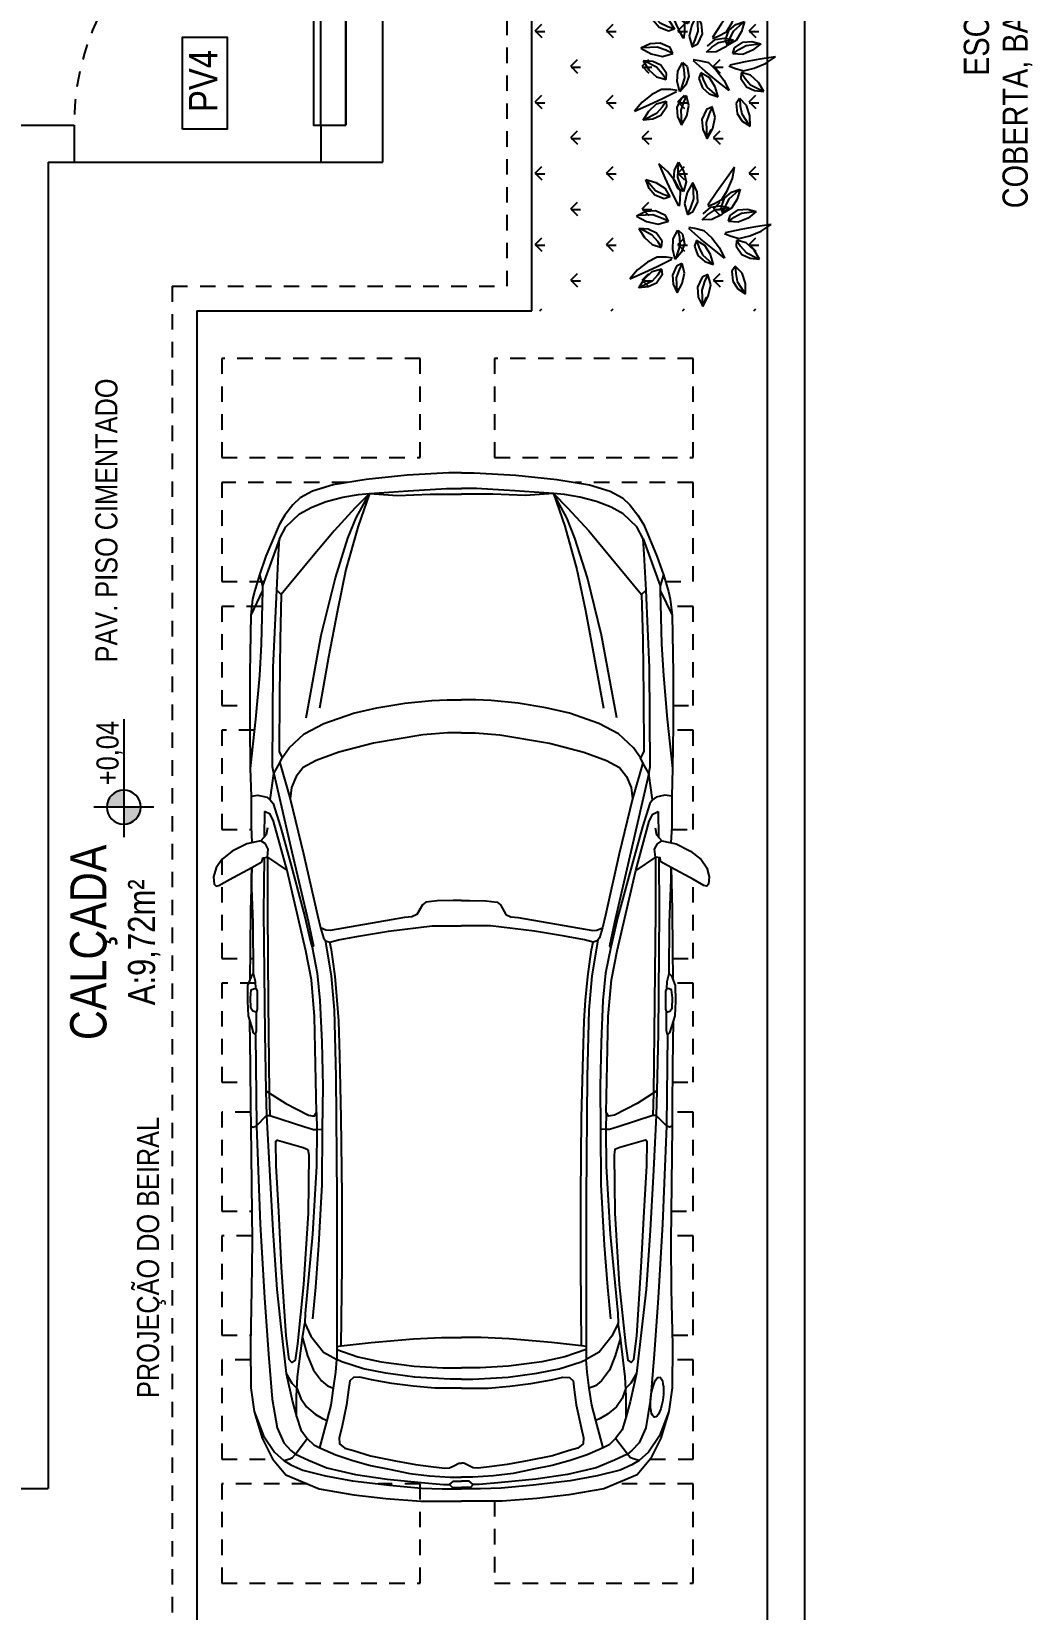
# Model space of a CAD drawing. Header units: millimetres. Extents: x 3923 to 4007, y 744 to 863.
# Drawn here: x 3941.78 to 3949.85, y 825.44 to 838.17 of the extents above; entities that cross this region are included whole.
import ezdxf
from ezdxf.enums import TextEntityAlignment as Align

# ---------------------------------------------------------------- set-up
doc = ezdxf.new("R2010")
doc.units = ezdxf.units.MM
doc.linetypes.add('HIDDEN2', pattern=[0.1875, 0.125, -0.0625])
for name, color, linetype in [('-HIDRO', 8, 'Continuous'), ('DIVERSOS', 1, 'Continuous'), ('E-txt-g', 3, 'Continuous')]:
    doc.layers.add(name, color=color, linetype=linetype)
doc.layers.add('E-Txt-W', color=7, linetype='Continuous', lineweight=20)
doc.styles.add('F2', font='ARIALN.TTF')
doc.styles.add('REG60', font='romans.shx', dxfattribs={"width": 0.8, "height": 0.15})
doc.styles.add('REG80', font='romans.shx', dxfattribs={"width": 0.8, "height": 0.2})

# ---------------------------------------------------------------- blocks, each defined once
blk = doc.blocks.new('TXT-AMB75')
at = {"layer": 'E-txt-g', "style": 'REG80', "width": 0.8, "flags": 8}
blk.add_attdef('TXT', text='', height=0.2, dxfattribs=at).set_placement((0.0055, 0.2964), align=Align.CENTER)
at = {"layer": 'E-Txt-W', "style": 'REG60', "width": 0.8, "flags": 8}
blk.add_attdef('TXT', text='', height=0.15, dxfattribs=at).set_placement((0.0055, 0.0271), align=Align.CENTER)
blk = doc.blocks.new('NIVEL')
at = {"layer": 'DIVERSOS'}
h = blk.add_hatch(color=7, dxfattribs=at)
h.paths.add_polyline_path([(0, 0.137, 0.414214), (-0.137, 0), (0, 0)])
h.paths.add_polyline_path([(0, 0), (0, -0.137, 0.414214), (0.137, 0)])
at = {"layer": 'DIVERSOS', "color": 7}
for p, q in [((0, 0.242), (0, -0.242)), ((0.709, 0), (-0.242, 0))]:
    blk.add_line(p, q, dxfattribs=at)
blk.add_circle((0, 0), 0.137, dxfattribs=at)
blk = doc.blocks.new('arb-pl48')
at = {"color": 8}
for p, q in [((0.059, 0.55), (0.01, 0.624)), ((0.01, 0.624), (0.028, 0.508)), ((-0.106, 0.447), (-0.088, 0.514)), ((-0.088, 0.514), (-0.039, 0.453)), ((-0.076, 0.404), (-0.088, 0.502)), ((0.028, 0.508), (0.047, 0.398)), ((0.095, 0.465), (0.059, 0.55)), ((0.201, 0.497), (0.147, 0.438)), ((0.268, 0.537), (0.201, 0.497)), ((0.219, 0.438), (0.264, 0.526)), ((0.262, 0.468), (0.268, 0.537)), ((-0.231, 0.328), (-0.255, 0.393)), ((-0.255, 0.393), (-0.18, 0.371)), ((-0.182, 0.31), (-0.248, 0.383)), ((-0.18, 0.371), (-0.113, 0.329)), ((-0.1, 0.379), (-0.106, 0.447)), ((-0.057, 0.318), (-0.1, 0.379)), ((-0.045, 0.349), (-0.076, 0.404)), ((-0.039, 0.453), (-0.008, 0.379)), ((-0.008, 0.379), (-0.014, 0.306)), ((0.047, 0.398), (0.071, 0.282)), ((0.114, 0.385), (0.095, 0.465)), ((0.095, 0.318), (0.114, 0.385)), ((0.147, 0.438), (0.127, 0.367)), ((0.127, 0.367), (0.171, 0.397)), ((0.128, 0.367), (0.172, 0.364)), ((0.171, 0.397), (0.219, 0.438)), ((0.172, 0.364), (0.233, 0.407)), ((0.233, 0.407), (0.262, 0.468)), ((0.374, 0.408), (0.321, 0.357)), ((0.321, 0.357), (0.375, 0.36)), ((0.322, 0.356), (0.359, 0.331)), ((0.45, 0.432), (0.374, 0.408)), ((0.375, 0.36), (0.436, 0.372)), ((0.433, 0.338), (0.489, 0.376)), ((0.436, 0.372), (0.519, 0.426)), ((0.528, 0.434), (0.45, 0.432)), ((0.489, 0.376), (0.528, 0.434)), ((-0.334, 0.335), (-0.42, 0.352)), ((-0.42, 0.352), (-0.325, 0.283)), ((-0.247, 0.3), (-0.334, 0.335)), ((-0.325, 0.283), (-0.234, 0.218)), ((-0.178, 0.257), (-0.247, 0.3)), ((-0.188, 0.276), (-0.231, 0.328)), ((-0.118, 0.251), (-0.188, 0.276)), ((-0.125, 0.283), (-0.182, 0.31)), ((-0.144, 0.197), (-0.178, 0.257)), ((-0.131, 0.241), (-0.118, 0.309)), ((-0.119, 0.174), (-0.131, 0.241)), ((-0.075, 0.266), (-0.125, 0.283)), ((-0.118, 0.309), (-0.064, 0.253)), ((-0.076, 0.265), (-0.118, 0.251)), ((-0.097, 0.201), (-0.117, 0.297)), ((-0.113, 0.329), (-0.075, 0.266)), ((-0.064, 0.253), (-0.028, 0.182)), ((-0.015, 0.306), (-0.057, 0.318)), ((-0.014, 0.306), (-0.045, 0.349)), ((0.077, 0.276), (0.095, 0.318)), ((0.109, 0.182), (0.184, 0.238)), ((0.184, 0.238), (0.262, 0.277)), ((0.262, 0.277), (0.189, 0.186)), ((0.359, 0.331), (0.433, 0.338)), ((-0.234, 0.218), (-0.135, 0.153)), ((-0.127, 0.153), (-0.144, 0.197)), ((-0.071, 0.117), (-0.119, 0.174)), ((-0.062, 0.149), (-0.097, 0.201)), ((-0.026, 0.109), (-0.062, 0.149)), ((-0.028, 0.182), (-0.026, 0.109)), ((0.036, 0.055), (0.053, 0.123)), ((0.053, 0.123), (0.109, 0.182)), ((0.189, 0.186), (0.118, 0.1)), ((0.167, 0.13), (0.129, 0.067)), ((0.234, 0.173), (0.167, 0.13)), ((0.309, 0.195), (0.234, 0.173)), ((0.236, 0.112), (0.302, 0.185)), ((0.242, 0.078), (0.286, 0.129)), ((0.286, 0.129), (0.309, 0.195)), ((0.461, 0.174), (0.382, 0.152)), ((0.382, 0.153), (0.404, 0.109)), ((0.382, 0.152), (0.435, 0.128)), ((0.435, 0.128), (0.5, 0.106)), ((0.546, 0.155), (0.461, 0.174)), ((0.621, 0.114), (0.546, 0.155)), ((0.621, 0.111), (0.552, 0.143)), ((-0.235, 0.072), (-0.304, 0.039)), ((-0.304, 0.039), (-0.229, -0.002)), ((-0.183, 0.047), (-0.291, 0.042)), ((-0.161, 0.078), (-0.235, 0.072)), ((-0.118, 0.024), (-0.183, 0.047)), ((-0.087, 0.043), (-0.161, 0.078)), ((-0.144, -0.021), (-0.065, 0.001)), ((-0.065, 0.001), (-0.118, 0.024)), ((-0.065, -0.001), (-0.087, 0.043)), ((0.03, 0.009), (0.036, 0.055)), ((0.118, 0.1), (0.039, 0.011)), ((0.129, 0.067), (0.179, 0.084)), ((0.13, 0.067), (0.172, 0.052)), ((0.172, 0.052), (0.242, 0.078)), ((0.179, 0.084), (0.236, 0.112)), ((0.404, 0.109), (0.478, 0.075)), ((0.478, 0.075), (0.552, 0.081)), ((0.5, 0.106), (0.608, 0.111)), ((0.552, 0.081), (0.621, 0.114)), ((-0.456, -0.066), (-0.387, -0.028)), ((-0.393, -0.096), (-0.456, -0.066)), ((-0.345, -0.073), (-0.444, -0.068)), ((-0.326, -0.101), (-0.393, -0.096)), ((-0.387, -0.028), (-0.31, -0.011)), ((-0.314, -0.092), (-0.387, -0.149)), ((-0.286, -0.052), (-0.345, -0.073)), ((-0.258, -0.07), (-0.326, -0.101)), ((-0.242, -0.053), (-0.314, -0.092)), ((-0.31, -0.011), (-0.238, -0.029)), ((-0.238, -0.029), (-0.286, -0.052)), ((-0.238, -0.03), (-0.258, -0.07)), ((-0.173, -0.054), (-0.242, -0.053)), ((-0.237, -0.121), (-0.131, -0.068)), ((-0.229, -0.002), (-0.144, -0.021)), ((-0.127, -0.06), (-0.173, -0.054)), ((0.052, -0.07), (0.081, -0.036)), ((0.052, -0.071), (0.104, -0.06)), ((0.116, -0.106), (0.052, -0.071)), ((0.081, -0.036), (0.155, -0.023)), ((0.104, -0.06), (0.167, -0.056)), ((0.195, -0.11), (0.116, -0.106)), ((0.155, -0.023), (0.218, -0.046)), ((0.167, -0.056), (0.26, -0.086)), ((0.271, -0.091), (0.195, -0.11)), ((0.218, -0.046), (0.271, -0.091)), ((0.26, -0.111), (0.254, -0.157)), ((0.321, -0.221), (0.268, -0.116)), ((0.373, -0.022), (0.301, -0.04)), ((0.301, -0.04), (0.349, -0.063)), ((0.302, -0.041), (0.321, -0.081)), ((0.321, -0.081), (0.389, -0.112)), ((0.349, -0.063), (0.409, -0.084)), ((0.45, -0.039), (0.373, -0.022)), ((0.389, -0.112), (0.456, -0.107)), ((0.409, -0.084), (0.507, -0.079)), ((0.519, -0.077), (0.45, -0.039)), ((0.456, -0.107), (0.519, -0.077)), ((-0.387, -0.149), (-0.445, -0.215)), ((-0.445, -0.215), (-0.338, -0.168)), ((-0.338, -0.168), (-0.237, -0.121)), ((-0.326, -0.311), (-0.304, -0.236)), ((-0.304, -0.236), (-0.261, -0.169)), ((-0.261, -0.169), (-0.198, -0.131)), ((-0.215, -0.181), (-0.243, -0.238)), ((-0.198, -0.131), (-0.215, -0.181)), ((-0.183, -0.174), (-0.209, -0.244)), ((-0.198, -0.132), (-0.183, -0.174)), ((-0.059, -0.163), (-0.093, -0.238)), ((-0.039, -0.194), (-0.062, -0.259)), ((-0.015, -0.142), (-0.059, -0.163)), ((-0.016, -0.142), (-0.039, -0.194)), ((0.006, -0.22), (-0.016, -0.142)), ((-0.013, -0.305), (0.006, -0.22)), ((0.073, -0.232), (0.045, -0.293)), ((0.134, -0.19), (0.073, -0.232)), ((0.136, -0.222), (0.088, -0.264)), ((0.179, -0.193), (0.134, -0.19)), ((0.18, -0.193), (0.136, -0.222)), ((0.16, -0.264), (0.18, -0.193)), ((0.254, -0.157), (0.253, -0.227)), ((0.253, -0.227), (0.292, -0.299)), ((0.368, -0.323), (0.321, -0.221)), ((0.361, -0.264), (0.341, -0.193)), ((0.341, -0.193), (0.385, -0.222)), ((0.342, -0.193), (0.386, -0.19)), ((0.385, -0.222), (0.433, -0.264)), ((0.386, -0.19), (0.447, -0.232)), ((0.447, -0.232), (0.476, -0.293)), ((-0.26, -0.287), (-0.326, -0.311)), ((-0.243, -0.238), (-0.316, -0.304)), ((-0.209, -0.244), (-0.26, -0.287)), ((-0.093, -0.238), (-0.087, -0.311)), ((-0.087, -0.311), (-0.054, -0.381)), ((-0.062, -0.259), (-0.057, -0.368)), ((-0.054, -0.381), (-0.013, -0.305)), ((0.045, -0.293), (0.039, -0.363)), ((0.039, -0.363), (0.106, -0.322)), ((0.088, -0.264), (0.043, -0.351)), ((0.106, -0.322), (0.16, -0.264)), ((0.292, -0.299), (0.349, -0.372)), ((0.415, -0.322), (0.361, -0.264)), ((0.415, -0.43), (0.368, -0.323)), ((0.482, -0.363), (0.415, -0.322)), ((0.433, -0.264), (0.477, -0.351)), ((0.476, -0.293), (0.482, -0.363)), ((0.349, -0.372), (0.415, -0.43))]:
    blk.add_line(p, q, dxfattribs=at)
blk = doc.blocks.new('Focus P1')
at = {"color": 8}
for p, q in [((2751.35, 3163.2), (2758.95, 3165.84)), ((2758.95, 3165.84), (2765.6, 3167.84)), ((2765.6, 3167.84), (2768.77, 3168.58)), ((2768.77, 3168.58), (2775.21, 3169.32)), ((2775.21, 3169.32), (2798.43, 3169.74)), ((2798.43, 3169.74), (2819.86, 3169.74)), ((2819.86, 3169.74), (2837.07, 3169.53)), ((2837.07, 3169.53), (2848.16, 3169.22)), ((2848.16, 3169.22), (2847.73, 3166.47)), ((2847.73, 3166.47), (2848.58, 3162.88)), ((2734.77, 3155.6), (2738.68, 3157.92)), ((2738.68, 3157.92), (2751.35, 3163.2)), ((2834.75, 3157.61), (2832.74, 3156.66)), ((2838.97, 3160.03), (2834.75, 3157.61)), ((2849.63, 3161.51), (2838.97, 3160.03)), ((2848.58, 3162.88), (2849.63, 3161.51)), ((2727.8, 3149.38), (2730.66, 3152.33)), ((2730.66, 3152.33), (2734.77, 3155.6)), ((2828.62, 3153.81), (2823.03, 3147.79)), ((2832.74, 3156.66), (2828.62, 3153.81)), ((2725.17, 3144.42), (2727.8, 3149.38)), ((2823.03, 3147.79), (2818.81, 3139.88)), ((2909.14, 3144.64), (2908.69, 3144.06)), ((2722.53, 3136.08), (2725.17, 3144.42)), ((2818.81, 3139.88), (2814.69, 3127.95)), ((2720.41, 3122.89), (2722.53, 3136.08)), ((2814.69, 3127.95), (2812.58, 3118.46)), ((2718.62, 3106.32), (2720.41, 3122.89)), ((2812.58, 3118.46), (2810.68, 3107.27)), ((2717.78, 3089.54), (2718.62, 3106.32)), ((2810.68, 3107.27), (2809.62, 3096.4)), ((2809.62, 3096.4), (2809.31, 3090.17)), ((2717.78, 3084.42), (2717.78, 3089.54)), ((2809.31, 3090.17), (2809.31, 3084.42)), ((2717.78, 3084.42), (2717.78, 3079.3)), ((2809.31, 3078.67), (2809.31, 3084.42)), ((2717.78, 3079.3), (2718.62, 3062.52)), ((2809.62, 3072.44), (2809.31, 3078.67)), ((2810.68, 3061.57), (2809.62, 3072.44)), ((2718.62, 3062.52), (2720.41, 3045.96)), ((2812.58, 3050.39), (2810.68, 3061.57)), ((2814.69, 3040.89), (2812.58, 3050.39)), ((2720.41, 3045.96), (2722.53, 3032.76)), ((2818.81, 3028.97), (2814.69, 3040.89)), ((2722.53, 3032.76), (2725.17, 3024.43)), ((2725.17, 3024.43), (2727.8, 3019.47)), ((2823.03, 3021.05), (2818.81, 3028.97)), ((2909.14, 3024.2), (2908.69, 3024.79)), ((2727.8, 3019.47), (2730.66, 3016.51)), ((2828.62, 3015.04), (2823.03, 3021.05)), ((2730.66, 3016.51), (2734.77, 3013.24)), ((2734.77, 3013.24), (2738.68, 3010.92)), ((2738.68, 3010.92), (2751.35, 3005.64)), ((2832.74, 3012.19), (2828.62, 3015.04)), ((2834.75, 3011.24), (2832.74, 3012.19)), ((2838.97, 3008.81), (2834.75, 3011.24)), ((2751.35, 3005.64), (2758.95, 3003)), ((2849.63, 3007.33), (2838.97, 3008.81)), ((2847.73, 3002.37), (2848.58, 3005.96)), ((2848.58, 3005.96), (2849.63, 3007.33)), ((2758.95, 3003), (2765.6, 3001)), ((2765.6, 3001), (2768.77, 3000.26)), ((2768.77, 3000.26), (2775.21, 2999.52)), ((2775.21, 2999.52), (2798.43, 2999.1)), ((2798.43, 2999.1), (2819.86, 2999.1)), ((2819.86, 2999.1), (2837.07, 2999.31)), ((2837.07, 2999.31), (2848.16, 2999.63)), ((2848.16, 2999.63), (2847.73, 3002.37))]:
    blk.add_line(p, q, dxfattribs=at)
for points in [[(2872.75, 3162.66), (2869.56, 3162.32), (2867.39, 3163.46), (2866.14, 3165.28), (2867.39, 3170.98), (2870.36, 3176.8), (2873.78, 3181.02), (2877.09, 3183.3), (2880.74, 3184.32), (2883.7, 3184.09), (2883.7, 3184.09), (2884.5, 3183.3), (2884.28, 3182.16), (2881.77, 3177.94), (2876.97, 3168.93), (2874.69, 3164.82), (2873.1, 3164.48), (2872.75, 3162.66)], [(2925.8, 3167.25), (2923, 3167.41), (2919.72, 3168.21), (2920.68, 3169.09), (2924.6, 3170.61), (2930.92, 3170.69), (2936.84, 3170.45), (2941.08, 3169.09), (2943.64, 3168.37), (2944.52, 3167.49), (2942.76, 3167.09), (2935.32, 3167.09), (2934.92, 3168.45), (2933.72, 3169.33), (2929.48, 3169.49), (2926.28, 3169.17), (2925.88, 3168.21), (2925.8, 3167.25)], [(2744.38, 3157.71), (2763.38, 3164.57), (2765.18, 3164.57), (2775.21, 3169.32)], [(2758.95, 3165.84), (2763.38, 3164.57)], [(2765.18, 3164.57), (2786.92, 3165.1), (2799.49, 3165.84), (2817.12, 3167.42), (2837.07, 3169.53)], [(2848.16, 3169.22), (2860.48, 3169.18), (2866.93, 3168.89)], [(2873, 3163.96), (2894.77, 3164.14), (2943.93, 3163.68), (2967.09, 3163.23), (2972.22, 3155.25), (2976.9, 3146.12), (2977.24, 3143.73), (2975.76, 3142.82), (2937.09, 3143.61), (2922.26, 3144.87), (2910.51, 3147.15), (2878.12, 3154.68), (2858.27, 3160.15), (2855.42, 3161.52), (2854.39, 3163.8)], [(2854.39, 3163.8), (2864.59, 3163.88)], [(2861, 3162.54), (2863.74, 3163.11), (2866.14, 3165.28)], [(2876.97, 3168.93), (2894.12, 3169.41), (2909.96, 3169.57), (2922.27, 3169.71)], [(2919.72, 3168.21), (2899.24, 3168.37), (2881.72, 3169.01), (2876.97, 3168.93)], [(2925.8, 3167.25), (2926.76, 3166.69), (2930.44, 3166.69), (2934.12, 3166.69), (2935.32, 3167.09)], [(2938.74, 3169.84), (2957.08, 3169.57), (2973.56, 3169.41), (2981.3, 3169.37)], [(2944.52, 3167.49), (2981.18, 3167.09), (3020.79, 3165.49), (3050.57, 3163.78), (3073.27, 3162.18), (3091.44, 3160.7), (3102.96, 3158.76), (3109.01, 3156.03), (3112.09, 3153.18), (3113.57, 3151.35), (3116.08, 3146.11), (3119.16, 3138.69), (3121.79, 3127.18), (3123.72, 3114.41), (3125.09, 3100.61), (3125.89, 3091.6), (3125.89, 3089.21), (3124.52, 3087.61), (3124.52, 3085.9), (3124.52, 3084.42)], [(2981.3, 3169.37), (2981.64, 3168.34), (2981.18, 3167.09), (2976.96, 3162.98), (2976.96, 3161.61), (2981.53, 3147.59), (2982.64, 3144.07), (2982.67, 3142.69), (2982.55, 3140.52)], [(2981.3, 3169.37), (3027.79, 3168.8), (3047.18, 3169.03), (3069.54, 3169.48), (3086.88, 3169.37), (3096.46, 3168), (3107.18, 3164.81), (3115.51, 3160.59), (3122.01, 3155.23), (3127.6, 3141.77), (3130.06, 3127.75), (3131.54, 3114.86), (3132.57, 3100.84), (3132.57, 3090), (3132.57, 3084.42)], [(3096.46, 3168), (3106.22, 3164.24), (3112.84, 3159.79), (3116.14, 3156.03), (3117.97, 3153.18), (3120.02, 3148.39), (3122.3, 3139.15), (3124.36, 3128.32), (3126.18, 3113.38), (3127.32, 3100.5), (3127.55, 3092.17), (3127.55, 3084.42)], [(2765.07, 3158.87), (2750.5, 3158.14), (2744.38, 3157.71), (2739.52, 3155.18), (2734.24, 3149.69), (2731.61, 3144.73), (2729.28, 3138.93), (2727.49, 3132.17), (2726.43, 3125.95), (2726.12, 3121.52)], [(2838.97, 3160.03), (2836.33, 3160.56), (2796.21, 3160.25), (2765.07, 3158.87), (2766.87, 3157.08), (2784.92, 3157.5), (2807.62, 3157.82), (2830.21, 3157.92), (2832.74, 3156.66)], [(2834.75, 3157.61), (2849.26, 3153.42), (2871.5, 3148.06), (2896.16, 3142.5), (2901.23, 3141.27), (2905.26, 3140.08), (2906.52, 3139.17), (2907.07, 3137.51), (2906.18, 3134.04), (2904.69, 3125.94), (2902.64, 3113.85), (2900.47, 3096.18), (2900.47, 3086.83), (2900.47, 3084.42)], [(2838.97, 3160.03), (2870.59, 3152.74), (2899.1, 3146.12), (2908.69, 3144.06)], [(2849.63, 3161.51), (2851.08, 3160.38), (2860.55, 3157.41), (2876.18, 3153.08), (2896.82, 3147.49), (2906.75, 3145.21), (2909.14, 3144.64), (2909.14, 3144.64)], [(2872.75, 3162.66), (2878.12, 3154.68)], [(2872.75, 3162.66), (2895, 3162.66), (2931.39, 3162.32), (2967.94, 3161.9)], [(2967.09, 3163.23), (2976.96, 3162.98), (2999.01, 3161.84), (3023.42, 3160.47), (3047.14, 3158.88), (3063.46, 3157.05), (3081.14, 3155), (3092.54, 3152.49), (3098.36, 3150.9), (3090.26, 3150.9), (3082.39, 3150.44), (3066.65, 3148.5), (3060.8, 3147.59)], [(2967.94, 3161.9), (2976.96, 3161.61)], [(2987.31, 3159.25), (2986.96, 3158.6), (2989.88, 3148.27), (2990.68, 3146.33), (2992.85, 3145.99), (3016.46, 3146.22), (3045.21, 3148.04), (3069.05, 3150.55), (3075.66, 3151.47), (3076.69, 3152.83), (3075.43, 3153.86), (3065.85, 3155.11), (3038.25, 3156.94), (3015.66, 3158.08), (2997.3, 3159.11), (2987.31, 3159.25)], [(2726.12, 3121.52), (2731.82, 3127.21), (2741.11, 3135.76), (2751.98, 3144.84), (2766.87, 3157.08)], [(2822.56, 3084.42), (2822.56, 3089.91), (2823.48, 3099.94), (2826.78, 3119.9), (2830.43, 3133.81), (2833.74, 3142.93), (2836.59, 3148.18), (2840.24, 3151.03), (2844.69, 3152.85), (2849.26, 3153.42)], [(3098.36, 3150.9), (3103.82, 3149.19), (3107.36, 3146.56), (3109.87, 3143.94), (3111.12, 3141.55), (3100.06, 3138.58), (3093.79, 3136.98), (3086.94, 3135.96), (3080.55, 3135.05), (3075.41, 3134.7)], [(3081.14, 3155), (3081.14, 3155), (3085.02, 3152.72), (3086.97, 3150.71)], [(3116.14, 3156.03), (3115.57, 3153.63), (3115, 3152.49), (3113.57, 3151.35), (3107.36, 3146.56)], [(2816.59, 3147.05), (2783.23, 3140.93), (2760.11, 3135.23), (2744.06, 3130.17), (2735.83, 3126.9), (2726.12, 3121.52), (2739.21, 3126.05), (2756.73, 3131.01), (2773.31, 3134.39), (2792.1, 3137.98), (2812.68, 3141.67)], [(2909.14, 3144.64), (2919.58, 3142.57), (2930.54, 3141.43), (2947.42, 3140.75), (2965.21, 3140.29), (2982.55, 3140.52)], [(2975.76, 3142.82), (2982.67, 3142.69), (2997.5, 3142.8), (3024.87, 3144.4), (3056.81, 3147.47), (3060.8, 3147.59), (3066.05, 3145.08), (3072.44, 3139.95), (3075.41, 3134.7)], [(2982.55, 3140.52), (3004.8, 3140.63), (3029.32, 3142), (3046.2, 3143.26), (3059.09, 3144.51)], [(3066.65, 3148.5), (3073.94, 3146.45), (3079.76, 3144.05), (3083.98, 3140.86), (3086.03, 3138.47), (3086.94, 3135.96)], [(3086.97, 3150.71), (3091.16, 3149.19), (3094.47, 3146.9), (3097.44, 3143.37), (3099.26, 3140.41), (3100.06, 3138.58)], [(2890.32, 3084.42), (2890.32, 3087.74), (2890.43, 3094.24), (2890.89, 3098.8), (2892.03, 3100.17), (2895.91, 3102.34), (2896.82, 3104.39), (2897.17, 3107.35), (2902.41, 3137.34), (2902.3, 3139.05), (2901.23, 3141.27)], [(2906.21, 3139.39), (2920.61, 3136.98), (2934.53, 3135.73), (2961.33, 3135.05), (3009.93, 3134.7), (3070.16, 3134.7), (3075.41, 3134.7)], [(3111.12, 3141.55), (3113.86, 3135.05), (3116.14, 3128.2), (3118.2, 3121.02), (3119.68, 3113.49), (3121.39, 3105.28), (3122.3, 3097.3), (3122.87, 3088.98), (3122.87, 3084.42)], [(3069.93, 3132.88), (3037.53, 3132.54), (3009.24, 3132.54), (2977.99, 3132.88), (2952.78, 3133.45), (2938.86, 3133.91), (2930.42, 3134.48), (2920.95, 3135.39), (2913.88, 3136.3), (2910.23, 3136.83), (2907.07, 3137.51)], [(3070.16, 3134.7), (3069.93, 3132.88), (3068.59, 3120.79), (3067.11, 3103.69), (3066.54, 3092.4), (3066.54, 3084.42)], [(3071.44, 3134.7), (3074.41, 3126.15), (3076.35, 3116.8), (3078.17, 3103.46), (3078.74, 3091.94), (3078.74, 3084.42)], [(3083.42, 3084.42), (3083.42, 3088.98), (3082.51, 3103.23), (3080.91, 3114.86), (3079.2, 3123.87), (3076.35, 3132.65), (3075.41, 3134.7)], [(3087.06, 3084.42), (3087.06, 3086.01), (3086.94, 3095.14), (3086.14, 3103.92), (3085.12, 3112.47), (3083.63, 3120.68), (3082.61, 3125.35), (3082.72, 3127.98), (3084.09, 3129.46), (3087.63, 3129.91), (3093.67, 3130.71), (3102.8, 3132.65), (3107.02, 3133.68), (3109.41, 3133.56), (3111.24, 3131.4), (3112.15, 3127.86), (3114.32, 3121.13), (3116.26, 3110.99), (3117.74, 3102.89), (3118.65, 3096.73), (3119.22, 3091.14), (3119.11, 3089.21), (3118.2, 3087.27), (3118.2, 3087.27), (3117.28, 3085.44), (3117.28, 3084.42)], [(2726.12, 3121.52), (2724.95, 3105.9), (2724, 3090.49), (2724, 3084.42)], [(2726.12, 3121.52), (2726.85, 3110.22), (2726.33, 3097.03), (2726.33, 3084.42)], [(3125.89, 3089.21), (3127.09, 3088.07), (3127.09, 3084.42)], [(2726.12, 3047.33), (2724.95, 3062.95), (2724, 3078.35), (2724, 3084.42)], [(2726.12, 3047.33), (2726.85, 3058.62), (2726.33, 3071.81), (2726.33, 3084.42)], [(2822.56, 3084.42), (2822.56, 3078.94), (2823.48, 3068.9), (2826.78, 3048.95), (2830.43, 3035.04), (2833.74, 3025.91), (2836.59, 3020.67), (2840.24, 3017.82), (2844.69, 3015.99), (2849.26, 3015.42)], [(2834.75, 3011.24), (2849.26, 3015.42), (2871.5, 3020.78), (2896.16, 3026.34), (2901.23, 3027.58), (2905.26, 3028.76), (2906.52, 3029.68), (2907.07, 3031.34), (2906.18, 3034.81), (2904.69, 3042.9), (2902.64, 3054.99), (2900.47, 3072.66), (2900.47, 3082.02), (2900.47, 3084.42)], [(2890.32, 3084.42), (2890.32, 3081.1), (2890.43, 3074.6), (2890.89, 3070.04), (2892.03, 3068.67), (2895.91, 3066.51), (2896.82, 3064.45), (2897.17, 3061.49), (2902.41, 3031.5), (2902.3, 3029.79), (2901.23, 3027.58)], [(2944.52, 3001.35), (2981.18, 3001.76), (3020.79, 3003.35), (3050.57, 3005.06), (3073.27, 3006.66), (3091.44, 3008.14), (3102.96, 3010.08), (3109.01, 3012.82), (3112.09, 3015.67), (3113.57, 3017.49), (3116.08, 3022.74), (3119.16, 3030.15), (3121.79, 3041.67), (3123.72, 3054.44), (3125.09, 3068.23), (3125.89, 3077.24), (3125.89, 3079.64), (3124.52, 3081.23), (3124.52, 3082.94), (3124.52, 3084.42)], [(2981.3, 2999.48), (3027.79, 3000.05), (3047.18, 2999.82), (3069.54, 2999.36), (3086.88, 2999.48), (3096.46, 3000.84), (3107.18, 3004.04), (3115.51, 3008.26), (3122.01, 3013.61), (3127.6, 3027.07), (3130.06, 3041.1), (3131.54, 3053.98), (3132.57, 3068.01), (3132.57, 3078.84), (3132.57, 3084.42)], [(3070.16, 3034.14), (3069.93, 3035.96), (3068.59, 3048.05), (3067.11, 3065.16), (3066.54, 3076.44), (3066.54, 3084.42)], [(3071.44, 3034.14), (3074.41, 3042.69), (3076.35, 3052.04), (3078.17, 3065.38), (3078.74, 3076.9), (3078.74, 3084.42)], [(3083.42, 3084.42), (3083.42, 3079.86), (3082.51, 3065.61), (3080.91, 3053.98), (3079.2, 3044.97), (3076.35, 3036.19), (3075.41, 3034.14)], [(3087.06, 3084.42), (3087.06, 3082.83), (3086.94, 3073.71), (3086.14, 3064.93), (3085.12, 3056.38), (3083.63, 3048.17), (3082.61, 3043.49), (3082.72, 3040.87), (3084.09, 3039.38), (3087.63, 3038.93), (3093.67, 3038.13), (3102.8, 3036.19), (3107.02, 3035.17), (3109.41, 3035.28), (3111.24, 3037.45), (3112.15, 3040.98), (3114.32, 3047.71), (3116.26, 3057.86), (3117.74, 3065.95), (3118.65, 3072.11), (3119.22, 3077.7), (3119.11, 3079.64), (3118.2, 3081.58), (3118.2, 3081.58), (3117.28, 3083.4), (3117.28, 3084.42)], [(3096.46, 3000.84), (3106.22, 3004.61), (3112.84, 3009.05), (3116.14, 3012.82), (3117.97, 3015.67), (3120.02, 3020.46), (3122.3, 3029.69), (3124.36, 3040.53), (3126.18, 3055.46), (3127.32, 3068.35), (3127.55, 3076.67), (3127.55, 3084.42)], [(3111.12, 3027.3), (3113.86, 3033.8), (3116.14, 3040.64), (3118.2, 3047.82), (3119.68, 3055.35), (3121.39, 3063.56), (3122.3, 3071.54), (3122.87, 3079.86), (3122.87, 3084.42)], [(3125.89, 3079.64), (3127.09, 3080.78), (3127.09, 3084.42)], [(2765.07, 3009.97), (2750.5, 3010.71), (2744.38, 3011.13), (2739.52, 3013.66), (2734.24, 3019.15), (2731.61, 3024.11), (2729.28, 3029.91), (2727.49, 3036.67), (2726.43, 3042.9), (2726.12, 3047.33)], [(2726.12, 3047.33), (2731.82, 3041.63), (2741.11, 3033.08), (2751.98, 3024.01), (2766.87, 3011.76)], [(2816.59, 3021.79), (2783.23, 3027.91), (2760.11, 3033.61), (2744.06, 3038.67), (2735.83, 3041.95), (2726.12, 3047.33), (2739.21, 3042.79), (2756.73, 3037.83), (2773.31, 3034.45), (2792.1, 3030.86), (2812.68, 3027.17)], [(3069.93, 3035.96), (3037.53, 3036.31), (3009.24, 3036.31), (2977.99, 3035.96), (2952.78, 3035.39), (2938.86, 3034.94), (2930.42, 3034.37), (2920.95, 3033.46), (2913.88, 3032.54), (2910.23, 3032.02), (2907.07, 3031.34)], [(2906.21, 3029.45), (2920.61, 3031.86), (2934.53, 3033.11), (2961.33, 3033.8), (3009.93, 3034.14), (3070.16, 3034.14), (3075.41, 3034.14)], [(2975.76, 3026.03), (2982.67, 3026.16), (2997.5, 3026.04), (3024.87, 3024.45), (3056.81, 3021.37), (3060.8, 3021.25), (3066.05, 3023.76), (3072.44, 3028.89), (3075.41, 3034.14)], [(3066.65, 3020.34), (3073.94, 3022.39), (3079.76, 3024.79), (3083.98, 3027.98), (3086.03, 3030.38), (3086.94, 3032.89)], [(3098.36, 3017.95), (3103.82, 3019.66), (3107.36, 3022.28), (3109.87, 3024.9), (3111.12, 3027.3), (3100.06, 3030.26), (3093.79, 3031.86), (3086.94, 3032.89), (3080.55, 3033.8), (3075.41, 3034.14)], [(3086.97, 3018.14), (3091.16, 3019.66), (3094.47, 3021.94), (3097.44, 3025.47), (3099.26, 3028.44), (3100.06, 3030.26)], [(2838.97, 3008.81), (2870.59, 3016.11), (2899.1, 3022.72), (2908.69, 3024.79)], [(2849.63, 3007.33), (2851.08, 3008.47), (2860.55, 3011.43), (2876.18, 3015.76), (2896.82, 3021.35), (2906.75, 3023.63), (2909.14, 3024.2), (2909.14, 3024.2)], [(2873, 3004.89), (2894.77, 3004.7), (2943.93, 3005.16), (2967.09, 3005.62), (2972.22, 3013.6), (2976.9, 3022.72), (2977.24, 3025.11), (2975.76, 3026.03), (2937.09, 3025.23), (2922.26, 3023.97), (2910.51, 3021.69), (2878.12, 3014.17), (2858.27, 3008.69), (2855.42, 3007.33), (2854.39, 3005.05)], [(2909.14, 3024.2), (2919.58, 3026.27), (2930.54, 3027.41), (2947.42, 3028.1), (2965.21, 3028.55), (2982.55, 3028.32)], [(2981.3, 2999.48), (2981.64, 3000.5), (2981.18, 3001.76), (2976.96, 3005.86), (2976.96, 3007.23), (2981.53, 3021.25), (2982.64, 3024.77), (2982.67, 3026.16), (2982.55, 3028.32)], [(2982.55, 3028.32), (3004.8, 3028.21), (3029.32, 3026.84), (3046.2, 3025.59), (3059.09, 3024.33)], [(2967.09, 3005.62), (2976.96, 3005.86), (2999.01, 3007), (3023.42, 3008.37), (3047.14, 3009.97), (3063.46, 3011.79), (3081.14, 3013.84), (3092.54, 3016.35), (3098.36, 3017.95), (3090.26, 3017.95), (3082.39, 3018.4), (3066.65, 3020.34), (3060.8, 3021.25)], [(2987.31, 3009.59), (2986.96, 3010.25), (2989.88, 3020.57), (2990.68, 3022.51), (2992.85, 3022.85), (3016.46, 3022.62), (3045.21, 3020.8), (3069.05, 3018.29), (3075.66, 3017.38), (3076.69, 3016.01), (3075.43, 3014.98), (3065.85, 3013.73), (3038.25, 3011.9), (3015.66, 3010.76), (2997.3, 3009.74), (2987.31, 3009.59)], [(3081.14, 3013.84), (3081.14, 3013.84), (3085.02, 3016.12), (3086.97, 3018.14)], [(3116.14, 3012.82), (3115.57, 3015.21), (3115, 3016.35), (3113.57, 3017.49), (3107.36, 3022.28)], [(2744.38, 3011.13), (2763.38, 3004.27), (2765.18, 3004.27), (2775.21, 2999.52)], [(2838.97, 3008.81), (2836.33, 3008.28), (2796.21, 3008.6), (2765.07, 3009.97), (2766.87, 3011.76), (2784.92, 3011.34), (2807.62, 3011.02), (2830.21, 3010.92), (2832.74, 3012.19)], [(2872.75, 3006.19), (2878.12, 3014.17)], [(2854.39, 3005.05), (2864.59, 3004.96)], [(2861, 3006.3), (2863.74, 3005.73), (2866.14, 3003.56)], [(2872.75, 3006.19), (2869.56, 3006.53), (2867.39, 3005.39), (2866.14, 3003.56), (2867.39, 2997.86), (2870.36, 2992.05), (2873.78, 2987.83), (2877.09, 2985.55), (2880.74, 2984.52), (2883.7, 2984.75), (2883.7, 2984.75), (2884.5, 2985.55), (2884.28, 2986.69), (2881.77, 2990.91), (2876.97, 2999.91), (2874.69, 3004.02), (2873.1, 3004.36), (2872.75, 3006.19)], [(2872.75, 3006.19), (2895, 3006.19), (2931.39, 3006.53), (2967.94, 3006.94)], [(2967.94, 3006.94), (2976.96, 3007.23)], [(2758.95, 3003), (2763.38, 3004.27)], [(2765.18, 3004.27), (2786.92, 3003.74), (2799.49, 3003), (2817.12, 3001.42), (2837.07, 2999.31)], [(2848.16, 2999.63), (2860.48, 2999.66), (2866.93, 2999.95)], [(2919.72, 3000.63), (2899.24, 3000.47), (2881.72, 2999.83), (2876.97, 2999.91)], [(2876.97, 2999.91), (2894.12, 2999.43), (2909.96, 2999.27), (2922.27, 2999.14)], [(2925.8, 3001.59), (2923, 3001.43), (2919.72, 3000.63), (2920.68, 2999.75), (2924.6, 2998.24), (2930.92, 2998.16), (2936.84, 2998.4), (2941.08, 2999.75), (2943.64, 3000.47), (2944.52, 3001.35), (2942.76, 3001.75), (2935.32, 3001.75), (2934.92, 3000.39), (2933.72, 2999.51), (2929.48, 2999.35), (2926.28, 2999.67), (2925.88, 3000.63), (2925.8, 3001.59)], [(2925.8, 3001.59), (2926.76, 3002.15), (2930.44, 3002.15), (2934.12, 3002.15), (2935.32, 3001.75)], [(2938.74, 2999), (2957.08, 2999.27), (2973.56, 2999.43), (2981.3, 2999.48)]]:
    blk.add_lwpolyline(points, dxfattribs=at)
blk.add_ellipse((3090.66, 3163.27), major_axis=(-8.04, 0.97), ratio=0.303395, dxfattribs=at)

msp = doc.modelspace()

# ---------------------------------------------------------------- hatches: boundary and pattern name
at = {"layer": '-HIDRO'}
h = msp.add_hatch(dxfattribs=at)
h.set_pattern_fill('GRASS', color=256, scale=0.016, angle=270, style=0)
h.set_pattern_definition([(360, (5878.38723, -8757.9101), (0.287368, 0.287368), [0.0762, -0.498536]), (315, (5878.38723, -8757.9101), (0.287368196, 0.287368196), [0.0762, -0.3302]), (45, (5878.38723, -8757.9101), (-0.287368196, 0.287368196), [0.0762, -0.3302])])
h.paths.add_polyline_path([(3945.809, 835.915), (3945.809, 844.215), (3947.709, 844.215), (3947.709, 835.915)])
h.paths.add_polyline_path([(3946.326, 839.375), (3946.326, 841.711), (3945.775, 841.711), (3945.775, 839.375)], flags=9)
h.paths.add_polyline_path([(3946.736, 839.969), (3946.736, 841.117), (3946.341, 841.117), (3946.341, 839.969)], flags=24)
edge = h.paths.add_edge_path(flags=16)
edge.add_line((3947.035, 840.759), (3947.035, 840.001))
edge = h.paths.add_edge_path(flags=16)
edge.add_arc((3947.035, 840.194), 0.11, 90, 450)
edge = h.paths.add_edge_path(flags=16)
edge.add_line((3947.227, 840.194), (3946.842, 840.194))
h.paths.add_polyline_path([(3946.468, 843.2), (3945.867, 843.2), (3945.867, 842.742), (3946.468, 842.742)], flags=24)
h.paths.add_polyline_path([(3947.586, 838.74), (3947.586, 842.155), (3947.31, 842.155), (3947.31, 838.74)], flags=24)
h.paths.add_polyline_path([(3947.054, 840.276), (3947.054, 840.9), (3946.733, 840.9), (3946.733, 840.276)], flags=24)

# ---------------------------------------------------------------- linework, layer by layer
at = {"layer": '-HIDRO', "ltscale": 0.5}
for p, q in [((3948.009, 809.915), (3948.009, 859.915)), ((3947.709, 811.215), (3947.709, 845.415)), ((3945.809, 835.915), (3945.809, 844.215)), ((3944.309, 837.415), (3944.309, 840.815)), ((3944.309, 840.815), (3944.309, 837.415)), ((3944.609, 837.115), (3944.609, 840.815)), ((3941.509, 837.415), (3942.119, 837.415)), ((3942.119, 837.415), (3942.119, 837.115)), ((3944.109, 837.415), (3944.309, 837.415)), ((3944.109, 837.415), (3944.109, 837.115)), ((3941.909, 837.115), (3941.909, 826.415)), ((3941.909, 837.115), (3942.119, 837.115)), ((3942.119, 837.115), (3944.109, 837.115)), ((3944.109, 837.115), (3944.609, 837.115)), ((3943.109, 835.915), (3943.109, 825.215)), ((3943.109, 835.915), (3945.809, 835.915)), ((3940.059, 826.415), (3941.909, 826.415))]:
    msp.add_line(p, q, dxfattribs=at)
at = {"layer": '-HIDRO', "linetype": 'HIDDEN2'}
for p, q in [((3945.609, 836.115), (3945.609, 844.415)), ((3942.909, 836.115), (3942.909, 825.415)), ((3942.909, 836.115), (3945.609, 836.115))]:
    msp.add_line(p, q, dxfattribs=at)
at = {"layer": '-HIDRO', "ltscale": 0.05}
msp.add_lwpolyline([(3944.109, 837.415), (3944.109, 839.415), (3944.049, 839.415), (3944.049, 837.415)], close=True, dxfattribs=at)
at = {"layer": '-HIDRO'}
msp.add_lwpolyline([(3942.992, 837.382), (3942.992, 838.124), (3943.352, 838.124), (3943.352, 837.382)], close=True, dxfattribs=at)
at = {"layer": '-HIDRO', "linetype": 'HIDDEN2'}
for points in [[(3944.909, 835.532), (3943.309, 835.532), (3943.309, 834.732), (3944.909, 834.732)], [(3947.109, 835.532), (3945.509, 835.532), (3945.509, 834.732), (3947.109, 834.732)]]:
    msp.add_lwpolyline(points, close=True, dxfattribs=at)
for points in [[(3944.322, 834.532), (3943.309, 834.532), (3943.309, 833.732), (3943.651, 833.732)], [(3946.886, 833.732), (3947.109, 833.732), (3947.109, 834.532), (3946.161, 834.532)], [(3943.635, 833.532), (3943.309, 833.532), (3943.309, 832.732), (3943.535, 832.732)], [(3946.948, 832.732), (3947.109, 832.732), (3947.109, 833.532), (3946.931, 833.532)], [(3943.572, 832.532), (3943.309, 832.532), (3943.309, 831.732), (3943.547, 831.732)], [(3946.936, 831.732), (3947.109, 831.732), (3947.109, 832.532), (3946.948, 832.532)], [(3943.314, 831.492), (3943.309, 831.492), (3943.309, 830.692), (3943.565, 830.692)], [(3946.945, 830.692), (3947.109, 830.692), (3947.109, 831.33)], [(3943.583, 830.492), (3943.309, 830.492), (3943.309, 829.692), (3943.54, 829.692)], [(3946.943, 829.692), (3947.109, 829.692), (3947.109, 830.492), (3946.958, 830.492)], [(3943.542, 829.452), (3943.309, 829.452), (3943.309, 828.652), (3943.551, 828.652)], [(3946.932, 828.652), (3947.109, 828.652), (3947.109, 829.452), (3946.941, 829.452)], [(3943.554, 828.452), (3943.309, 828.452), (3943.309, 827.652), (3943.542, 827.652)], [(3946.941, 827.652), (3947.109, 827.652), (3947.109, 828.452), (3946.93, 828.452)], [(3943.541, 827.452), (3943.309, 827.452), (3943.309, 826.652), (3943.72, 826.652)], [(3946.763, 826.652), (3947.109, 826.652), (3947.109, 827.452), (3946.942, 827.452)], [(3943.999, 826.452), (3943.309, 826.452), (3943.309, 825.652), (3944.909, 825.652), (3944.909, 826.452), (3944.569, 826.452)], [(3945.509, 826.313), (3945.509, 825.652), (3947.109, 825.652), (3947.109, 826.452), (3946.484, 826.452)]]:
    msp.add_lwpolyline(points, dxfattribs=at)
msp.add_arc((3944.109, 837.425), 1.99, 90, 180.2837, dxfattribs=at)

# ---------------------------------------------------------------- block references
at = {"layer": '-HIDRO'}
for name, p, xscale, yscale, zscale, rotation in [('arb-pl48', (3947.1, 837.976), 1.079999999999998, 1.079999999999998, 1.079999999999998, 269.9999999999999), ('arb-pl48', (3947.064, 836.623), 1.079999999999998, 1.079999999999998, 1.079999999999998, 269.9999999999999), ('Focus P1', (3883.553, 888.964), 0.01999999999998181, 0.01999999999998181, 0.02, 270)]:
    msp.add_blockref(name, p, dxfattribs=dict(at, xscale=xscale, yscale=yscale, zscale=zscale, rotation=rotation))
at = {"layer": '-HIDRO', "linetype": 'Continuous', "xscale": -1, "rotation": 270}
msp.add_blockref('NIVEL', (3942.519, 831.912), dxfattribs=at)
at = {"layer": '-HIDRO'}
ref = msp.add_blockref('TXT-AMB75', (3942.811, 830.813), dxfattribs=dict(at, xscale=1.458, yscale=1.458, zscale=1.458, rotation=90))
ref.add_attrib('TXT', 'CALÇADA', dxfattribs={"layer": 'E-txt-g', "color": 2, "height": 0.2916, "rotation": 90, "style": 'F2'}).set_placement((3942.379, 830.821), align=Align.CENTER)
ref.add_attrib('TXT', 'A:9,72m²', dxfattribs={"layer": 'E-Txt-W', "height": 0.2187, "rotation": 90, "style": 'F2'}).set_placement((3942.772, 830.821), align=Align.CENTER)

# ---------------------------------------------------------------- texts
at = {"layer": '-HIDRO', "linetype": 'Continuous', "style": 'F2'}
for s, height, p in [('ESCADA DE ACESSO PARA', 0.20332, (3949.292, 837.812)), ("COBERTA, BARRILETE E CX. D'ÁGUA", 0.20332, (3949.604, 836.744)), ('PV4', 0.2308, (3943.044, 837.521)), ('PAV. PISO CIMENTADO', 0.17812, (3942.29, 833.08)), ('+0,04', 0.1781, (3942.299, 832.09)), ('PROJEÇÃO DO BEIRAL', 0.17812, (3942.626, 827.145))]:
    msp.add_text(s, height=height, rotation=90, dxfattribs=at).set_placement(p, align=Align.TOP_LEFT)

doc.saveas('drawing.dxf')
